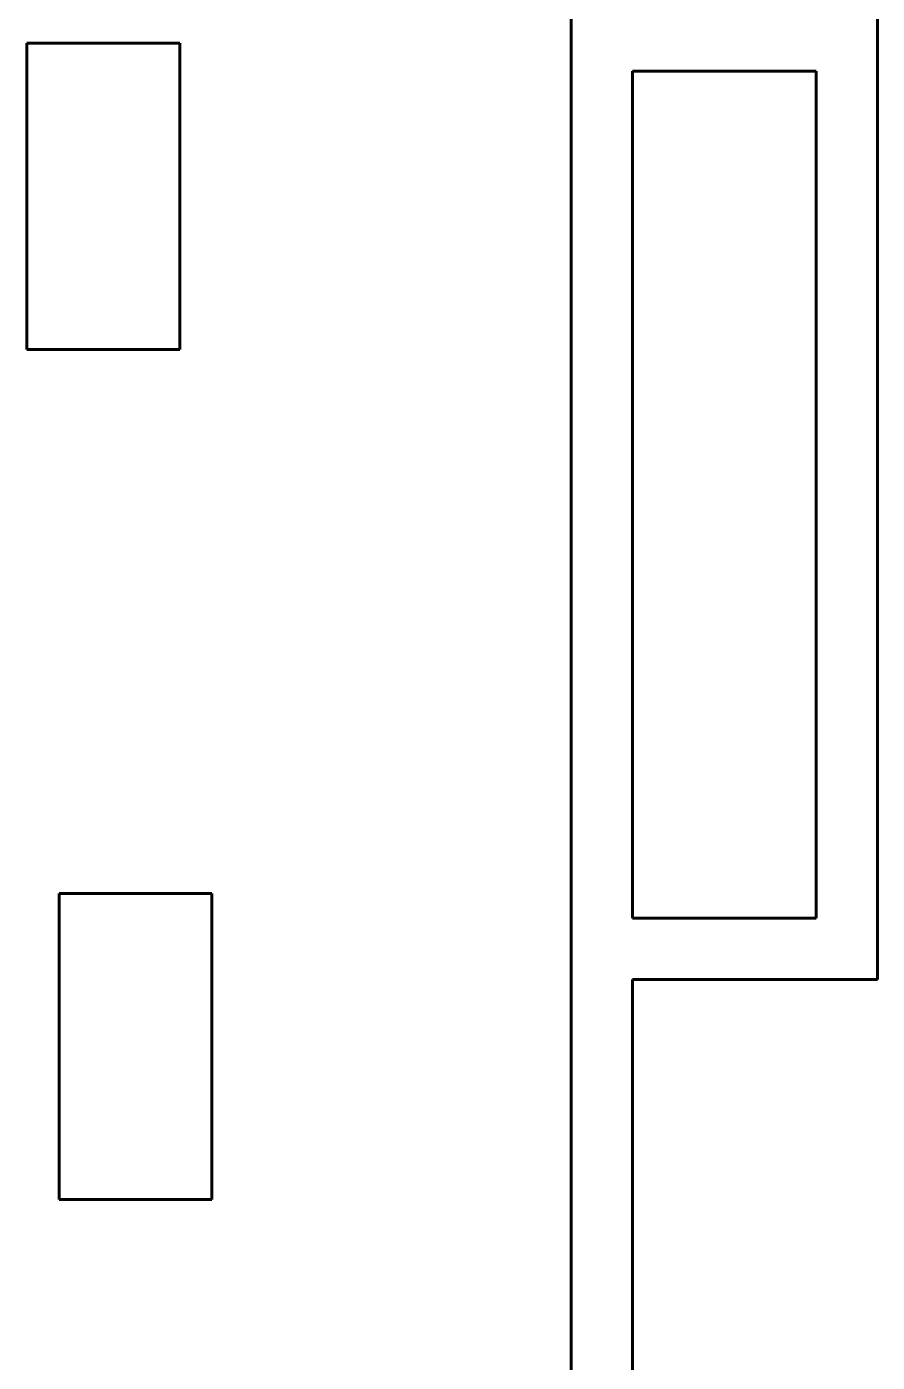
# Model space of a CAD drawing. Extents: x 0 to 297, y 0 to 292.
# Drawn here: x 235.89 to 242.84, y 132.74 to 143.65 of the extents above; entities that cross this region are included whole.
import ezdxf

# ---------------------------------------------------------------- set-up
doc = ezdxf.new("R2010")
doc.units = 0
doc.header["$MEASUREMENT"] = 0
doc.linetypes.add('K5LT_BASIC', pattern=[0])
doc.layers.add('Системный слой', color=7, linetype='Continuous')

# ---------------------------------------------------------------- blocks, each defined once
blk = doc.blocks.new('*U')
at = {"layer": 'Системный слой', "linetype": 'K5LT_BASIC', "lineweight": 60}
for p, q in [((237.137, 143.514), (235.887, 143.514)), ((235.887, 143.514), (235.887, 141.014)), ((237.137, 141.014), (237.137, 143.514)), ((235.887, 141.014), (237.137, 141.014)), ((237.401, 136.569), (236.151, 136.569)), ((236.151, 136.569), (236.151, 134.069)), ((237.401, 134.069), (237.401, 136.569)), ((236.151, 134.069), (237.401, 134.069))]:
    blk.add_line(p, q, dxfattribs=at)

msp = doc.modelspace()

# ---------------------------------------------------------------- linework, layer by layer
at = {"layer": 'Системный слой', "linetype": 'K5LT_BASIC', "lineweight": 60}
for p, q in [((240.337, 153.536), (240.337, 139.036)), ((240.337, 153.536), (240.337, 131.536)), ((242.838, 143.786), (242.838, 135.866)), ((242.338, 143.286), (240.838, 143.286)), ((240.838, 143.286), (240.838, 136.367)), ((242.338, 143.286), (242.338, 136.367)), ((240.337, 138.536), (240.337, 131.536)), ((242.338, 136.367), (240.838, 136.367)), ((240.838, 135.867), (242.838, 135.866)), ((240.838, 135.867), (240.838, 131.867)), ((240.838, 135.867), (240.838, 131.536))]:
    msp.add_line(p, q, dxfattribs=at)

# ---------------------------------------------------------------- block references
at = {"layer": 'Системный слой'}
msp.add_blockref('*U', (0, 0), dxfattribs=at)
msp.add_blockref('*U', (0, 0), dxfattribs=at)
msp.add_blockref('*U', (0, 0), dxfattribs=at)
msp.add_blockref('*U', (0, 0), dxfattribs=at)
msp.add_blockref('*U', (0, 0), dxfattribs=at)
msp.add_blockref('*U', (0, 0), dxfattribs=at)
msp.add_blockref('*U', (0, 0), dxfattribs=at)
msp.add_blockref('*U', (0, 0), dxfattribs=at)
msp.add_blockref('*U', (0, 0), dxfattribs=at)
msp.add_blockref('*U', (0, 0), dxfattribs=at)
msp.add_blockref('*U', (0, 0), dxfattribs=at)
msp.add_blockref('*U', (0, 0), dxfattribs=at)
msp.add_blockref('*U', (0, 0), dxfattribs=at)
msp.add_blockref('*U', (0, 0), dxfattribs=at)
msp.add_blockref('*U', (0, 0), dxfattribs=at)
msp.add_blockref('*U', (0, 0), dxfattribs=at)
msp.add_blockref('*U', (0, 0), dxfattribs=at)
msp.add_blockref('*U', (0, 0), dxfattribs=at)
msp.add_blockref('*U', (0, 0), dxfattribs=at)
msp.add_blockref('*U', (0, 0), dxfattribs=at)
msp.add_blockref('*U', (0, 0), dxfattribs=at)
msp.add_blockref('*U', (0, 0), dxfattribs=at)
msp.add_blockref('*U', (0, 0), dxfattribs=at)
msp.add_blockref('*U', (0, 0), dxfattribs=at)
msp.add_blockref('*U', (0, 0), dxfattribs=at)
msp.add_blockref('*U', (0, 0), dxfattribs=at)
msp.add_blockref('*U', (0, 0), dxfattribs=at)
msp.add_blockref('*U', (0, 0), dxfattribs=at)
msp.add_blockref('*U', (0, 0), dxfattribs=at)
msp.add_blockref('*U', (0, 0), dxfattribs=at)
msp.add_blockref('*U', (0, 0), dxfattribs=at)
msp.add_blockref('*U', (0, 0), dxfattribs=at)
msp.add_blockref('*U', (0, 0), dxfattribs=at)
msp.add_blockref('*U', (0, 0), dxfattribs=at)
msp.add_blockref('*U', (0, 0), dxfattribs=at)
msp.add_blockref('*U', (0, 0), dxfattribs=at)
msp.add_blockref('*U', (0, 0), dxfattribs=at)
msp.add_blockref('*U', (0, 0), dxfattribs=at)
msp.add_blockref('*U', (0, 0), dxfattribs=at)
msp.add_blockref('*U', (0, 0), dxfattribs=at)
msp.add_blockref('*U', (0, 0), dxfattribs=at)
msp.add_blockref('*U', (0, 0), dxfattribs=at)
msp.add_blockref('*U', (0, 0), dxfattribs=at)
msp.add_blockref('*U', (0, 0), dxfattribs=at)
msp.add_blockref('*U', (0, 0), dxfattribs=at)
msp.add_blockref('*U', (0, 0), dxfattribs=at)
msp.add_blockref('*U', (0, 0), dxfattribs=at)
msp.add_blockref('*U', (0, 0), dxfattribs=at)
msp.add_blockref('*U', (0, 0), dxfattribs=at)
msp.add_blockref('*U', (0, 0), dxfattribs=at)
msp.add_blockref('*U', (0, 0), dxfattribs=at)
msp.add_blockref('*U', (0, 0), dxfattribs=at)
msp.add_blockref('*U', (0, 0), dxfattribs=at)
msp.add_blockref('*U', (0, 0), dxfattribs=at)
msp.add_blockref('*U', (0, 0), dxfattribs=at)
msp.add_blockref('*U', (0, 0), dxfattribs=at)
msp.add_blockref('*U', (0, 0), dxfattribs=at)
msp.add_blockref('*U', (0, 0), dxfattribs=at)
msp.add_blockref('*U', (0, 0), dxfattribs=at)
msp.add_blockref('*U', (0, 0), dxfattribs=at)
msp.add_blockref('*U', (0, 0), dxfattribs=at)
msp.add_blockref('*U', (0, 0), dxfattribs=at)
msp.add_blockref('*U', (0, 0), dxfattribs=at)
msp.add_blockref('*U', (0, 0), dxfattribs=at)
msp.add_blockref('*U', (0, 0), dxfattribs=at)
msp.add_blockref('*U', (0, 0), dxfattribs=at)
msp.add_blockref('*U', (0, 0), dxfattribs=at)
msp.add_blockref('*U', (0, 0), dxfattribs=at)
msp.add_blockref('*U', (0, 0), dxfattribs=at)
msp.add_blockref('*U', (0, 0), dxfattribs=at)
msp.add_blockref('*U', (0, 0), dxfattribs=at)
msp.add_blockref('*U', (0, 0), dxfattribs=at)
msp.add_blockref('*U', (0, 0), dxfattribs=at)
msp.add_blockref('*U', (0, 0), dxfattribs=at)
msp.add_blockref('*U', (0, 0), dxfattribs=at)
msp.add_blockref('*U', (0, 0), dxfattribs=at)
msp.add_blockref('*U', (0, 0), dxfattribs=at)
msp.add_blockref('*U', (0, 0), dxfattribs=at)
msp.add_blockref('*U', (0, 0), dxfattribs=at)
msp.add_blockref('*U', (0, 0), dxfattribs=at)
msp.add_blockref('*U', (0, 0), dxfattribs=at)
msp.add_blockref('*U', (0, 0), dxfattribs=at)
msp.add_blockref('*U', (0, 0), dxfattribs=at)
msp.add_blockref('*U', (0, 0), dxfattribs=at)
msp.add_blockref('*U', (0, 0), dxfattribs=at)
msp.add_blockref('*U', (0, 0), dxfattribs=at)
msp.add_blockref('*U', (0, 0), dxfattribs=at)
msp.add_blockref('*U', (0, 0), dxfattribs=at)
msp.add_blockref('*U', (0, 0), dxfattribs=at)
msp.add_blockref('*U', (0, 0), dxfattribs=at)
msp.add_blockref('*U', (0, 0), dxfattribs=at)
msp.add_blockref('*U', (0, 0), dxfattribs=at)
msp.add_blockref('*U', (0, 0), dxfattribs=at)
msp.add_blockref('*U', (0, 0), dxfattribs=at)
msp.add_blockref('*U', (0, 0), dxfattribs=at)
msp.add_blockref('*U', (0, 0), dxfattribs=at)
msp.add_blockref('*U', (0, 0), dxfattribs=at)
msp.add_blockref('*U', (0, 0), dxfattribs=at)
msp.add_blockref('*U', (0, 0), dxfattribs=at)
msp.add_blockref('*U', (0, 0), dxfattribs=at)
msp.add_blockref('*U', (0, 0), dxfattribs=at)
msp.add_blockref('*U', (0, 0), dxfattribs=at)
msp.add_blockref('*U', (0, 0), dxfattribs=at)
msp.add_blockref('*U', (0, 0), dxfattribs=at)
msp.add_blockref('*U', (0, 0), dxfattribs=at)
msp.add_blockref('*U', (0, 0), dxfattribs=at)
msp.add_blockref('*U', (0, 0), dxfattribs=at)
msp.add_blockref('*U', (0, 0), dxfattribs=at)
msp.add_blockref('*U', (0, 0), dxfattribs=at)
msp.add_blockref('*U', (0, 0), dxfattribs=at)
msp.add_blockref('*U', (0, 0), dxfattribs=at)
msp.add_blockref('*U', (0, 0), dxfattribs=at)
msp.add_blockref('*U', (0, 0), dxfattribs=at)
msp.add_blockref('*U', (0, 0), dxfattribs=at)
msp.add_blockref('*U', (0, 0), dxfattribs=at)
msp.add_blockref('*U', (0, 0), dxfattribs=at)
msp.add_blockref('*U', (0, 0), dxfattribs=at)
msp.add_blockref('*U', (0, 0), dxfattribs=at)
msp.add_blockref('*U', (0, 0), dxfattribs=at)
msp.add_blockref('*U', (0, 0), dxfattribs=at)
msp.add_blockref('*U', (0, 0), dxfattribs=at)
msp.add_blockref('*U', (0, 0), dxfattribs=at)
msp.add_blockref('*U', (0, 0), dxfattribs=at)
msp.add_blockref('*U', (0, 0), dxfattribs=at)
msp.add_blockref('*U', (0, 0), dxfattribs=at)
msp.add_blockref('*U', (0, 0), dxfattribs=at)
msp.add_blockref('*U', (0, 0), dxfattribs=at)
msp.add_blockref('*U', (0, 0), dxfattribs=at)
msp.add_blockref('*U', (0, 0), dxfattribs=at)
msp.add_blockref('*U', (0, 0), dxfattribs=at)
msp.add_blockref('*U', (0, 0), dxfattribs=at)
msp.add_blockref('*U', (0, 0), dxfattribs=at)
msp.add_blockref('*U', (0, 0), dxfattribs=at)
msp.add_blockref('*U', (0, 0), dxfattribs=at)
msp.add_blockref('*U', (0, 0), dxfattribs=at)
msp.add_blockref('*U', (0, 0), dxfattribs=at)
msp.add_blockref('*U', (0, 0), dxfattribs=at)
msp.add_blockref('*U', (0, 0), dxfattribs=at)
msp.add_blockref('*U', (0, 0), dxfattribs=at)
msp.add_blockref('*U', (0, 0), dxfattribs=at)
msp.add_blockref('*U', (0, 0), dxfattribs=at)
msp.add_blockref('*U', (0, 0), dxfattribs=at)
msp.add_blockref('*U', (0, 0), dxfattribs=at)
msp.add_blockref('*U', (0, 0), dxfattribs=at)
msp.add_blockref('*U', (0, 0), dxfattribs=at)
msp.add_blockref('*U', (0, 0), dxfattribs=at)
msp.add_blockref('*U', (0, 0), dxfattribs=at)
msp.add_blockref('*U', (0, 0), dxfattribs=at)
msp.add_blockref('*U', (0, 0), dxfattribs=at)
msp.add_blockref('*U', (0, 0), dxfattribs=at)
msp.add_blockref('*U', (0, 0), dxfattribs=at)
msp.add_blockref('*U', (0, 0), dxfattribs=at)
msp.add_blockref('*U', (0, 0), dxfattribs=at)
msp.add_blockref('*U', (0, 0), dxfattribs=at)
msp.add_blockref('*U', (0, 0), dxfattribs=at)
msp.add_blockref('*U', (0, 0), dxfattribs=at)
msp.add_blockref('*U', (0, 0), dxfattribs=at)
msp.add_blockref('*U', (0, 0), dxfattribs=at)
msp.add_blockref('*U', (0, 0), dxfattribs=at)
msp.add_blockref('*U', (0, 0), dxfattribs=at)
msp.add_blockref('*U', (0, 0), dxfattribs=at)
msp.add_blockref('*U', (0, 0), dxfattribs=at)
msp.add_blockref('*U', (0, 0), dxfattribs=at)
msp.add_blockref('*U', (0, 0), dxfattribs=at)
msp.add_blockref('*U', (0, 0), dxfattribs=at)
msp.add_blockref('*U', (0, 0), dxfattribs=at)
msp.add_blockref('*U', (0, 0), dxfattribs=at)
msp.add_blockref('*U', (0, 0), dxfattribs=at)
msp.add_blockref('*U', (0, 0), dxfattribs=at)
msp.add_blockref('*U', (0, 0), dxfattribs=at)
msp.add_blockref('*U', (0, 0), dxfattribs=at)
msp.add_blockref('*U', (0, 0), dxfattribs=at)
msp.add_blockref('*U', (0, 0), dxfattribs=at)
msp.add_blockref('*U', (0, 0), dxfattribs=at)
msp.add_blockref('*U', (0, 0), dxfattribs=at)
msp.add_blockref('*U', (0, 0), dxfattribs=at)
msp.add_blockref('*U', (0, 0), dxfattribs=at)
msp.add_blockref('*U', (0, 0), dxfattribs=at)
msp.add_blockref('*U', (0, 0), dxfattribs=at)
msp.add_blockref('*U', (0, 0), dxfattribs=at)
msp.add_blockref('*U', (0, 0), dxfattribs=at)
msp.add_blockref('*U', (0, 0), dxfattribs=at)
msp.add_blockref('*U', (0, 0), dxfattribs=at)
msp.add_blockref('*U', (0, 0), dxfattribs=at)
msp.add_blockref('*U', (0, 0), dxfattribs=at)
msp.add_blockref('*U', (0, 0), dxfattribs=at)
msp.add_blockref('*U', (0, 0), dxfattribs=at)
msp.add_blockref('*U', (0, 0), dxfattribs=at)
msp.add_blockref('*U', (0, 0), dxfattribs=at)
msp.add_blockref('*U', (0, 0), dxfattribs=at)
msp.add_blockref('*U', (0, 0), dxfattribs=at)
msp.add_blockref('*U', (0, 0), dxfattribs=at)
msp.add_blockref('*U', (0, 0), dxfattribs=at)
msp.add_blockref('*U', (0, 0), dxfattribs=at)
msp.add_blockref('*U', (0, 0), dxfattribs=at)
msp.add_blockref('*U', (0, 0), dxfattribs=at)
msp.add_blockref('*U', (0, 0), dxfattribs=at)
msp.add_blockref('*U', (0, 0), dxfattribs=at)
msp.add_blockref('*U', (0, 0), dxfattribs=at)
msp.add_blockref('*U', (0, 0), dxfattribs=at)
msp.add_blockref('*U', (0, 0), dxfattribs=at)
msp.add_blockref('*U', (0, 0), dxfattribs=at)
msp.add_blockref('*U', (0, 0), dxfattribs=at)
msp.add_blockref('*U', (0, 0), dxfattribs=at)
msp.add_blockref('*U', (0, 0), dxfattribs=at)
msp.add_blockref('*U', (0, 0), dxfattribs=at)
msp.add_blockref('*U', (0, 0), dxfattribs=at)
msp.add_blockref('*U', (0, 0), dxfattribs=at)
msp.add_blockref('*U', (0, 0), dxfattribs=at)
msp.add_blockref('*U', (0, 0), dxfattribs=at)
msp.add_blockref('*U', (0, 0), dxfattribs=at)
msp.add_blockref('*U', (0, 0), dxfattribs=at)
msp.add_blockref('*U', (0, 0), dxfattribs=at)
msp.add_blockref('*U', (0, 0), dxfattribs=at)
msp.add_blockref('*U', (0, 0), dxfattribs=at)
msp.add_blockref('*U', (0, 0), dxfattribs=at)
msp.add_blockref('*U', (0, 0), dxfattribs=at)
msp.add_blockref('*U', (0, 0), dxfattribs=at)
msp.add_blockref('*U', (0, 0), dxfattribs=at)
msp.add_blockref('*U', (0, 0), dxfattribs=at)
msp.add_blockref('*U', (0, 0), dxfattribs=at)
msp.add_blockref('*U', (0, 0), dxfattribs=at)
msp.add_blockref('*U', (0, 0), dxfattribs=at)
msp.add_blockref('*U', (0, 0), dxfattribs=at)
msp.add_blockref('*U', (0, 0), dxfattribs=at)
msp.add_blockref('*U', (0, 0), dxfattribs=at)
msp.add_blockref('*U', (0, 0), dxfattribs=at)
msp.add_blockref('*U', (0, 0), dxfattribs=at)
msp.add_blockref('*U', (0, 0), dxfattribs=at)
msp.add_blockref('*U', (0, 0), dxfattribs=at)
msp.add_blockref('*U', (0, 0), dxfattribs=at)
msp.add_blockref('*U', (0, 0), dxfattribs=at)
msp.add_blockref('*U', (0, 0), dxfattribs=at)
msp.add_blockref('*U', (0, 0), dxfattribs=at)
msp.add_blockref('*U', (0, 0), dxfattribs=at)
msp.add_blockref('*U', (0, 0), dxfattribs=at)
msp.add_blockref('*U', (0, 0), dxfattribs=at)
msp.add_blockref('*U', (0, 0), dxfattribs=at)
msp.add_blockref('*U', (0, 0), dxfattribs=at)
msp.add_blockref('*U', (0, 0), dxfattribs=at)
msp.add_blockref('*U', (0, 0), dxfattribs=at)
msp.add_blockref('*U', (0, 0), dxfattribs=at)
msp.add_blockref('*U', (0, 0), dxfattribs=at)
msp.add_blockref('*U', (0, 0), dxfattribs=at)
msp.add_blockref('*U', (0, 0), dxfattribs=at)
msp.add_blockref('*U', (0, 0), dxfattribs=at)
msp.add_blockref('*U', (0, 0), dxfattribs=at)
msp.add_blockref('*U', (0, 0), dxfattribs=at)
msp.add_blockref('*U', (0, 0), dxfattribs=at)
msp.add_blockref('*U', (0, 0), dxfattribs=at)
msp.add_blockref('*U', (0, 0), dxfattribs=at)
msp.add_blockref('*U', (0, 0), dxfattribs=at)
msp.add_blockref('*U', (0, 0), dxfattribs=at)
msp.add_blockref('*U', (0, 0), dxfattribs=at)
msp.add_blockref('*U', (0, 0), dxfattribs=at)
msp.add_blockref('*U', (0, 0), dxfattribs=at)
msp.add_blockref('*U', (0, 0), dxfattribs=at)
msp.add_blockref('*U', (0, 0), dxfattribs=at)
msp.add_blockref('*U', (0, 0), dxfattribs=at)
msp.add_blockref('*U', (0, 0), dxfattribs=at)
msp.add_blockref('*U', (0, 0), dxfattribs=at)
msp.add_blockref('*U', (0, 0), dxfattribs=at)
msp.add_blockref('*U', (0, 0), dxfattribs=at)
msp.add_blockref('*U', (0, 0), dxfattribs=at)
msp.add_blockref('*U', (0, 0), dxfattribs=at)
msp.add_blockref('*U', (0, 0), dxfattribs=at)
msp.add_blockref('*U', (0, 0), dxfattribs=at)
msp.add_blockref('*U', (0, 0), dxfattribs=at)
msp.add_blockref('*U', (0, 0), dxfattribs=at)
msp.add_blockref('*U', (0, 0), dxfattribs=at)
msp.add_blockref('*U', (0, 0), dxfattribs=at)
msp.add_blockref('*U', (0, 0), dxfattribs=at)
msp.add_blockref('*U', (0, 0), dxfattribs=at)
msp.add_blockref('*U', (0, 0), dxfattribs=at)
msp.add_blockref('*U', (0, 0), dxfattribs=at)
msp.add_blockref('*U', (0, 0), dxfattribs=at)
msp.add_blockref('*U', (0, 0), dxfattribs=at)
msp.add_blockref('*U', (0, 0), dxfattribs=at)
msp.add_blockref('*U', (0, 0), dxfattribs=at)
msp.add_blockref('*U', (0, 0), dxfattribs=at)
msp.add_blockref('*U', (0, 0), dxfattribs=at)
msp.add_blockref('*U', (0, 0), dxfattribs=at)
msp.add_blockref('*U', (0, 0), dxfattribs=at)
msp.add_blockref('*U', (0, 0), dxfattribs=at)
msp.add_blockref('*U', (0, 0), dxfattribs=at)
msp.add_blockref('*U', (0, 0), dxfattribs=at)
msp.add_blockref('*U', (0, 0), dxfattribs=at)
msp.add_blockref('*U', (0, 0), dxfattribs=at)
msp.add_blockref('*U', (0, 0), dxfattribs=at)
msp.add_blockref('*U', (0, 0), dxfattribs=at)
msp.add_blockref('*U', (0, 0), dxfattribs=at)
msp.add_blockref('*U', (0, 0), dxfattribs=at)
msp.add_blockref('*U', (0, 0), dxfattribs=at)
msp.add_blockref('*U', (0, 0), dxfattribs=at)
msp.add_blockref('*U', (0, 0), dxfattribs=at)
msp.add_blockref('*U', (0, 0), dxfattribs=at)
msp.add_blockref('*U', (0, 0), dxfattribs=at)
msp.add_blockref('*U', (0, 0), dxfattribs=at)
msp.add_blockref('*U', (0, 0), dxfattribs=at)
msp.add_blockref('*U', (0, 0), dxfattribs=at)
msp.add_blockref('*U', (0, 0), dxfattribs=at)
msp.add_blockref('*U', (0, 0), dxfattribs=at)
msp.add_blockref('*U', (0, 0), dxfattribs=at)
msp.add_blockref('*U', (0, 0), dxfattribs=at)
msp.add_blockref('*U', (0, 0), dxfattribs=at)
msp.add_blockref('*U', (0, 0), dxfattribs=at)
msp.add_blockref('*U', (0, 0), dxfattribs=at)
msp.add_blockref('*U', (0, 0), dxfattribs=at)
msp.add_blockref('*U', (0, 0), dxfattribs=at)
msp.add_blockref('*U', (0, 0), dxfattribs=at)
msp.add_blockref('*U', (0, 0), dxfattribs=at)
msp.add_blockref('*U', (0, 0), dxfattribs=at)
msp.add_blockref('*U', (0, 0), dxfattribs=at)
msp.add_blockref('*U', (0, 0), dxfattribs=at)
msp.add_blockref('*U', (0, 0), dxfattribs=at)
msp.add_blockref('*U', (0, 0), dxfattribs=at)
msp.add_blockref('*U', (0, 0), dxfattribs=at)
msp.add_blockref('*U', (0, 0), dxfattribs=at)
msp.add_blockref('*U', (0, 0), dxfattribs=at)
msp.add_blockref('*U', (0, 0), dxfattribs=at)
msp.add_blockref('*U', (0, 0), dxfattribs=at)
msp.add_blockref('*U', (0, 0), dxfattribs=at)
msp.add_blockref('*U', (0, 0), dxfattribs=at)
msp.add_blockref('*U', (0, 0), dxfattribs=at)
msp.add_blockref('*U', (0, 0), dxfattribs=at)
msp.add_blockref('*U', (0, 0), dxfattribs=at)
msp.add_blockref('*U', (0, 0), dxfattribs=at)
msp.add_blockref('*U', (0, 0), dxfattribs=at)
msp.add_blockref('*U', (0, 0), dxfattribs=at)
msp.add_blockref('*U', (0, 0), dxfattribs=at)
msp.add_blockref('*U', (0, 0), dxfattribs=at)
msp.add_blockref('*U', (0, 0), dxfattribs=at)
msp.add_blockref('*U', (0, 0), dxfattribs=at)
msp.add_blockref('*U', (0, 0), dxfattribs=at)
msp.add_blockref('*U', (0, 0), dxfattribs=at)
msp.add_blockref('*U', (0, 0), dxfattribs=at)
msp.add_blockref('*U', (0, 0), dxfattribs=at)
msp.add_blockref('*U', (0, 0), dxfattribs=at)
msp.add_blockref('*U', (0, 0), dxfattribs=at)
msp.add_blockref('*U', (0, 0), dxfattribs=at)
msp.add_blockref('*U', (0, 0), dxfattribs=at)
msp.add_blockref('*U', (0, 0), dxfattribs=at)
msp.add_blockref('*U', (0, 0), dxfattribs=at)
msp.add_blockref('*U', (0, 0), dxfattribs=at)
msp.add_blockref('*U', (0, 0), dxfattribs=at)
msp.add_blockref('*U', (0, 0), dxfattribs=at)
msp.add_blockref('*U', (0, 0), dxfattribs=at)
msp.add_blockref('*U', (0, 0), dxfattribs=at)
msp.add_blockref('*U', (0, 0), dxfattribs=at)
msp.add_blockref('*U', (0, 0), dxfattribs=at)
msp.add_blockref('*U', (0, 0), dxfattribs=at)
msp.add_blockref('*U', (0, 0), dxfattribs=at)
msp.add_blockref('*U', (0, 0), dxfattribs=at)
msp.add_blockref('*U', (0, 0), dxfattribs=at)
msp.add_blockref('*U', (0, 0), dxfattribs=at)
msp.add_blockref('*U', (0, 0), dxfattribs=at)
msp.add_blockref('*U', (0, 0), dxfattribs=at)
msp.add_blockref('*U', (0, 0), dxfattribs=at)
msp.add_blockref('*U', (0, 0), dxfattribs=at)
msp.add_blockref('*U', (0, 0), dxfattribs=at)
msp.add_blockref('*U', (0, 0), dxfattribs=at)
msp.add_blockref('*U', (0, 0), dxfattribs=at)
msp.add_blockref('*U', (0, 0), dxfattribs=at)
msp.add_blockref('*U', (0, 0), dxfattribs=at)
msp.add_blockref('*U', (0, 0), dxfattribs=at)
msp.add_blockref('*U', (0, 0), dxfattribs=at)
msp.add_blockref('*U', (0, 0), dxfattribs=at)
msp.add_blockref('*U', (0, 0), dxfattribs=at)
msp.add_blockref('*U', (0, 0), dxfattribs=at)
msp.add_blockref('*U', (0, 0), dxfattribs=at)
msp.add_blockref('*U', (0, 0), dxfattribs=at)
msp.add_blockref('*U', (0, 0), dxfattribs=at)
msp.add_blockref('*U', (0, 0), dxfattribs=at)
msp.add_blockref('*U', (0, 0), dxfattribs=at)
msp.add_blockref('*U', (0, 0), dxfattribs=at)
msp.add_blockref('*U', (0, 0), dxfattribs=at)
msp.add_blockref('*U', (0, 0), dxfattribs=at)
msp.add_blockref('*U', (0, 0), dxfattribs=at)
msp.add_blockref('*U', (0, 0), dxfattribs=at)
msp.add_blockref('*U', (0, 0), dxfattribs=at)
msp.add_blockref('*U', (0, 0), dxfattribs=at)
msp.add_blockref('*U', (0, 0), dxfattribs=at)
msp.add_blockref('*U', (0, 0), dxfattribs=at)
msp.add_blockref('*U', (0, 0), dxfattribs=at)
msp.add_blockref('*U', (0, 0), dxfattribs=at)
msp.add_blockref('*U', (0, 0), dxfattribs=at)
msp.add_blockref('*U', (0, 0), dxfattribs=at)
msp.add_blockref('*U', (0, 0), dxfattribs=at)
msp.add_blockref('*U', (0, 0), dxfattribs=at)
msp.add_blockref('*U', (0, 0), dxfattribs=at)
msp.add_blockref('*U', (0, 0), dxfattribs=at)
msp.add_blockref('*U', (0, 0), dxfattribs=at)
msp.add_blockref('*U', (0, 0), dxfattribs=at)
msp.add_blockref('*U', (0, 0), dxfattribs=at)
msp.add_blockref('*U', (0, 0), dxfattribs=at)
msp.add_blockref('*U', (0, 0), dxfattribs=at)
msp.add_blockref('*U', (0, 0), dxfattribs=at)
msp.add_blockref('*U', (0, 0), dxfattribs=at)
msp.add_blockref('*U', (0, 0), dxfattribs=at)
msp.add_blockref('*U', (0, 0), dxfattribs=at)
msp.add_blockref('*U', (0, 0), dxfattribs=at)
msp.add_blockref('*U', (0, 0), dxfattribs=at)
msp.add_blockref('*U', (0, 0), dxfattribs=at)
msp.add_blockref('*U', (0, 0), dxfattribs=at)
msp.add_blockref('*U', (0, 0), dxfattribs=at)
msp.add_blockref('*U', (0, 0), dxfattribs=at)
msp.add_blockref('*U', (0, 0), dxfattribs=at)
msp.add_blockref('*U', (0, 0), dxfattribs=at)
msp.add_blockref('*U', (0, 0), dxfattribs=at)
msp.add_blockref('*U', (0, 0), dxfattribs=at)
msp.add_blockref('*U', (0, 0), dxfattribs=at)
msp.add_blockref('*U', (0, 0), dxfattribs=at)
msp.add_blockref('*U', (0, 0), dxfattribs=at)
msp.add_blockref('*U', (0, 0), dxfattribs=at)
msp.add_blockref('*U', (0, 0), dxfattribs=at)
msp.add_blockref('*U', (0, 0), dxfattribs=at)
msp.add_blockref('*U', (0, 0), dxfattribs=at)
msp.add_blockref('*U', (0, 0), dxfattribs=at)
msp.add_blockref('*U', (0, 0), dxfattribs=at)
msp.add_blockref('*U', (0, 0), dxfattribs=at)
msp.add_blockref('*U', (0, 0), dxfattribs=at)

doc.saveas('drawing.dxf')
